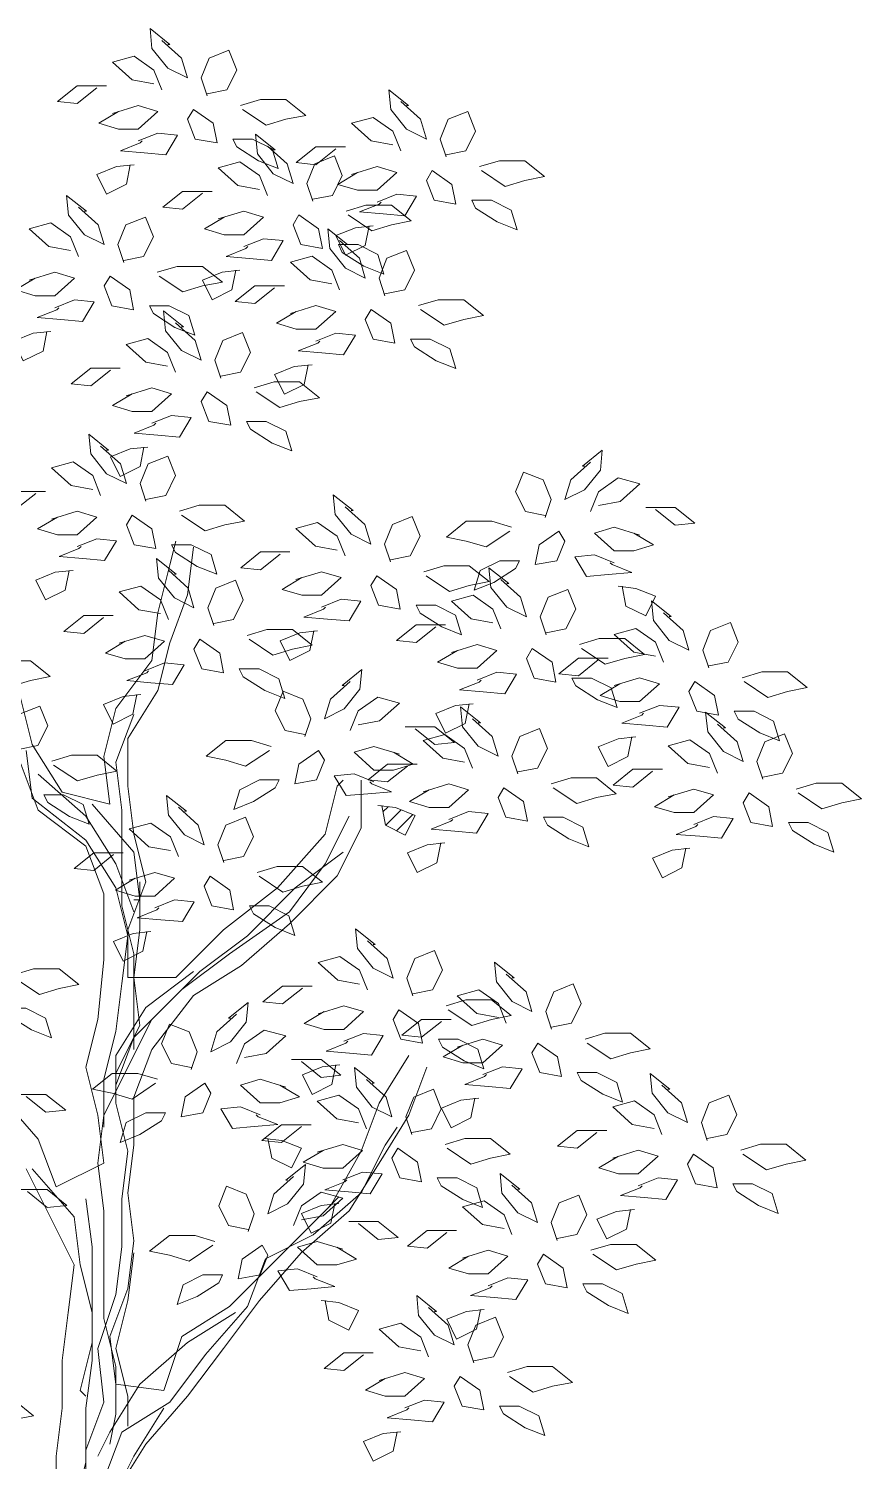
# Model space of a CAD drawing. Header units: millimetres. Extents: x 3614 to 12428, y -844 to 6844.
# Drawn here: x 5541.661 to 5544.127, y -472.462 to -468.224 of the extents above; entities that cross this region are included whole.
import ezdxf

# ---------------------------------------------------------------- set-up
doc = ezdxf.new("R2010")
doc.units = ezdxf.units.MM
doc.header["$LTSCALE"] = 40
doc.header["$MEASUREMENT"] = 0
doc.layers.get('0').update_dxf_attribs({"linetype": 'CONTINUOUS', "lineweight": 20})
doc.layers.add('landscaping', color=3, linetype='CONTINUOUS', lineweight=13)

# ---------------------------------------------------------------- blocks, each defined once
blk = doc.blocks.new('*X86')
at = {"color": 0}
for p, q in [((0.6642, -0.9091), (0.6699, -0.9034)), ((0.6673, -0.9237), (0.6842, -0.9068)), ((0.6791, -0.9296), (0.6968, -0.9118))]:
    blk.add_line(p, q, dxfattribs=at)
blk = doc.blocks.new('*X87')
at = {"color": 0}
blk.add_line((0.6567, -0.8106), (0.6779, -0.7894), dxfattribs=at)
blk = doc.blocks.new('A$C7D142646')
at = {"color": 32, "lineweight": 9}
for p, q in [((1012.5, 1693.1), (1019, 1719.1)), ((1038.5, 1712.6), (1032, 1660.5)), ((999.4, 1641), (1012.5, 1693.1)), ((1032, 1660.5), (1012.5, 1608.4)), ((992.9, 1588.9), (999.4, 1641)), ((1012.5, 1608.4), (999.4, 1556.3)), ((953.8, 1536.8), (992.9, 1588.9)), ((849.6, 1549.8), (862.6, 1497.7)), ((999.4, 1556.3), (966.9, 1504.2)), ((940.8, 1484.7), (953.8, 1536.8)), ((973.4, 1530.3), (953.8, 1478.2)), ((862.6, 1497.7), (895.2, 1445.6)), ((966.9, 1504.2), (966.9, 1452.1)), ((856.1, 1491.2), (862.6, 1439.1)), ((947.3, 1432.6), (940.8, 1484.7)), ((869.1, 1426.1), (849.6, 1478.2)), ((953.8, 1478.2), (960.3, 1426.1)), ((869.1, 1465.2), (921.2, 1419.6)), ((966.9, 1452.1), (973.4, 1400.1)), ((1181.9, 1400.1), (1194.9, 1452.1)), ((1221, 1458.7), (1221, 1406.6)), ((862.6, 1439.1), (921.2, 1393.5)), ((895.2, 1445.6), (947.3, 1432.6)), ((921.2, 1387), (869.1, 1426.1)), ((921.2, 1419.6), (953.8, 1367.5)), ((927.8, 1432.6), (973.4, 1380.5)), ((960.3, 1426.1), (960.3, 1321.9)), ((1208, 1419.6), (1181.9, 1367.5)), ((1221, 1406.6), (1194.9, 1354.5)), ((921.2, 1393.5), (953.8, 1341.4)), ((973.4, 1400.1), (986.4, 1348)), ((1129.8, 1341.4), (1181.9, 1400.1)), ((940.8, 1334.9), (921.2, 1387)), ((973.4, 1380.5), (979.9, 1328.4)), ((1201.4, 1380.5), (1149.3, 1341.4)), ((953.8, 1367.5), (973.4, 1315.4)), ((1181.9, 1367.5), (1142.8, 1315.4)), ((986.4, 1348), (966.9, 1295.9)), ((979.9, 1295.9), (979.9, 1348)), ((1194.9, 1354.5), (1142.8, 1302.4)), ((940.8, 1263.3), (940.8, 1334.9)), ((953.8, 1341.4), (966.9, 1289.4)), ((979.9, 1328.4), (973.4, 1328.4)), ((1071.1, 1295.9), (1129.8, 1341.4)), ((1149.3, 1341.4), (1097.2, 1289.4)), ((960.3, 1321.9), (973.4, 1269.8)), ((1142.8, 1315.4), (1077.6, 1269.8)), ((966.9, 1295.9), (966.9, 1243.8)), ((973.4, 1243.8), (979.9, 1295.9)), ((1019, 1243.8), (1071.1, 1295.9)), ((1142.8, 1302.4), (1090.7, 1256.8)), ((966.9, 1289.4), (960.3, 1237.3)), ((1097.2, 1289.4), (1045.1, 1250.3)), ((973.4, 1269.8), (973.4, 1165.6)), ((1077.6, 1269.8), (1025.5, 1230.7)), ((934.3, 1198.2), (940.8, 1263.3)), ((1045.1, 1250.3), (992.9, 1198.2)), ((1090.7, 1256.8), (1038.5, 1224.2)), ((960.3, 1237.3), (953.8, 1185.2)), ((966.9, 1243.8), (1019, 1243.8)), ((979.9, 1191.7), (973.4, 1243.8)), ((1025.5, 1230.7), (973.4, 1178.7)), ((1038.5, 1224.2), (992.9, 1165.6)), ((921.2, 1146.1), (934.3, 1198.2)), ((992.9, 1198.2), (940.8, 1094)), ((953.8, 1139.6), (979.9, 1191.7)), ((953.8, 1185.2), (940.8, 1133.1)), ((973.4, 1178.7), (953.8, 1126.6)), ((992.9, 1165.6), (973.4, 1113.5)), ((1240.5, 1107), (1273.1, 1159.1)), ((934.3, 1094), (921.2, 1146.1)), ((953.8, 1120), (953.8, 1139.6)), ((940.8, 1133.1), (940.8, 1081)), ((953.8, 1126.6), (953.8, 1120)), ((823.5, 1120), (869.1, 1067.9)), ((973.4, 1113.5), (973.4, 1061.4)), ((940.8, 1094), (934.3, 1041.9)), ((940.8, 1041.9), (934.3, 1094)), ((1221, 1054.9), (1240.5, 1107)), ((869.1, 1067.9), (888.7, 1015.9)), ((973.4, 1061.4), (966.9, 1009.3)), ((1188.4, 996.3), (1221, 1054.9)), ((908.2, 931.2), (856.1, 1035.4)), ((888.7, 1015.9), (940.8, 1041.9)), ((934.3, 1041.9), (940.8, 989.8)), ((921.2, 1002.8), (927.8, 950.7)), ((966.9, 1009.3), (973.4, 957.2)), ((940.8, 989.8), (940.8, 872.6)), ((1077.6, 885.6), (1188.4, 996.3)), ((973.4, 957.2), (966.9, 905.2)), ((927.8, 950.7), (927.8, 846.5)), ((973.4, 944.2), (966.9, 892.1)), ((901.7, 879.1), (908.2, 931.2)), ((966.9, 905.2), (947.3, 853.1)), ((966.9, 892.1), (953.8, 840)), ((895.2, 827), (901.7, 879.1)), ((1025.5, 853.1), (1077.6, 885.6)), ((1084.2, 879.1), (1032, 846.5)), ((940.8, 872.6), (953.8, 820.5)), ((927.8, 846.5), (914.7, 794.4)), ((947.3, 853.1), (953.8, 801)), ((1032, 846.5), (979.9, 801)), ((1006, 794.4), (1025.5, 853.1)), ((895.2, 774.9), (895.2, 827)), ((953.8, 840), (966.9, 787.9)), ((953.8, 820.5), (953.8, 768.4)), ((979.9, 801), (947.3, 748.9)), ((953.8, 801), (1006, 794.4)), ((914.7, 794.4), (921.2, 787.9)), ((966.9, 787.9), (966.9, 755.4)), ((888.7, 722.8), (895.2, 774.9)), ((953.8, 768.4), (947.3, 735.8)), ((1006, 774.9), (973.4, 722.8)), ((947.3, 748.9), (934.3, 722.8)), ((888.7, 618.6), (888.7, 722.8)), ((973.4, 722.8), (947.3, 670.7))]:
    blk.add_line(p, q, dxfattribs=at)
at = {"lineweight": 9}
blk.add_line((1194.9, 1452.1), (1201.4, 1458.7), dxfattribs=at)
for points in [[(1003.8, 2264.1), (1025.3, 2244.8), (1031.8, 2223.4), (1010.3, 2234.1), (993.1, 2255.5), (991, 2277), (1012.4, 2259.8), (1010.3, 2259.8)], [(1003.8, 2210.5), (995.2, 2231.9), (973.8, 2247), (950.2, 2240.5), (971.6, 2221.2), (995.2, 2216.9)], [(1053.2, 2206.2), (1074.7, 2210.5), (1085.4, 2231.9), (1076.9, 2253.4), (1055.4, 2244.8), (1046.8, 2223.4), (1053.2, 2204)], [(933, 2212.6), (911.5, 2195.5), (890, 2197.6), (911.5, 2214.8), (943.7, 2214.8)], [(1091.9, 2189), (1117.7, 2171.9), (1139.1, 2178.3), (1160.6, 2182.6), (1139.1, 2199.8), (1111.2, 2199.8), (1089.7, 2193.3)], [(1264.2, 2197.6), (1285.7, 2178.3), (1292.1, 2156.8), (1270.6, 2167.5), (1253.4, 2189), (1251.3, 2210.5), (1272.8, 2193.3), (1270.6, 2193.3)], [(950.2, 2184.7), (978.1, 2193.3), (999.5, 2186.9), (978.1, 2167.6), (956.6, 2167.6), (935.1, 2174), (956.6, 2186.9)], [(1313.6, 2139.6), (1335.1, 2143.9), (1345.8, 2165.4), (1337.2, 2186.8), (1315.7, 2178.3), (1307.1, 2156.8), (1313.6, 2137.5)], [(1264.2, 2143.9), (1255.6, 2165.4), (1234.1, 2180.4), (1210.5, 2174), (1232, 2154.7), (1255.6, 2150.4)], [(978.1, 2154.7), (999.5, 2163.3), (1021, 2161.1), (1008.1, 2139.7), (984.5, 2141.8), (958.7, 2144), (980.2, 2152.5), (982.4, 2154.7)], [(1118.9, 2149.2), (1140.3, 2129.9), (1146.8, 2108.4), (1125.3, 2119.1), (1108.1, 2140.6), (1106, 2162), (1127.5, 2144.9), (1125.3, 2144.9)], [(1193.3, 2146.1), (1171.8, 2128.9), (1150.4, 2131.1), (1171.8, 2148.2), (1204.1, 2148.2)], [(1168.3, 2091.2), (1189.7, 2095.5), (1200.5, 2117), (1191.9, 2138.4), (1170.4, 2129.9), (1161.8, 2108.4), (1168.3, 2089.1)], [(969.5, 2128.9), (965.2, 2107.5), (943.7, 2096.7), (933, 2118.2), (954.4, 2126.8), (973.8, 2128.9)], [(1118.9, 2095.5), (1110.3, 2117), (1088.8, 2132), (1065.2, 2125.6), (1086.7, 2106.3), (1110.3, 2102)], [(1210.5, 2118.2), (1238.4, 2126.8), (1259.9, 2120.3), (1238.4, 2101), (1216.9, 2101), (1195.5, 2107.4), (1216.9, 2120.3)], [(1352.2, 2122.5), (1378, 2105.3), (1399.5, 2111.7), (1420.9, 2116), (1399.5, 2133.2), (1371.6, 2133.2), (1350.1, 2126.8)], [(913, 2082.6), (934.5, 2063.3), (940.9, 2041.8), (919.5, 2052.6), (902.3, 2074), (900.1, 2095.5), (921.6, 2078.3), (919.5, 2078.3)], [(1048, 2097.7), (1026.5, 2080.5), (1005.1, 2082.6), (1026.5, 2099.8), (1058.7, 2099.8)], [(1238.4, 2088.1), (1259.9, 2096.7), (1281.4, 2094.6), (1268.5, 2073.1), (1244.9, 2075.3), (1219.1, 2077.4), (1240.6, 2086), (1242.7, 2088.1)], [(1065.2, 2069.8), (1093.1, 2078.4), (1114.6, 2071.9), (1093.1, 2052.6), (1071.6, 2052.6), (1050.2, 2059), (1071.6, 2071.9)], [(1206.9, 2074.1), (1232.7, 2056.9), (1254.2, 2063.3), (1275.6, 2067.6), (1254.2, 2084.8), (1226.2, 2084.8), (1204.8, 2078.4)], [(913, 2029), (904.4, 2050.4), (883, 2065.4), (859.3, 2059), (880.8, 2039.7), (904.4, 2035.4)], [(962.4, 2024.7), (983.9, 2029), (994.6, 2050.4), (986, 2071.9), (964.6, 2063.3), (956, 2041.8), (962.4, 2022.5)], [(1197.6, 2046.3), (1219.1, 2027), (1225.5, 2005.5), (1204, 2016.3), (1186.8, 2037.7), (1184.7, 2059.2), (1206.2, 2042), (1204, 2042)], [(1229.8, 2062.4), (1225.5, 2040.9), (1204.1, 2030.2), (1193.3, 2051.6), (1214.8, 2060.2), (1234.1, 2062.4)], [(1093.1, 2039.7), (1114.6, 2048.3), (1136.1, 2046.2), (1123.2, 2024.7), (1099.5, 2026.8), (1073.8, 2029), (1095.3, 2037.6), (1097.4, 2039.7)], [(1197.6, 1992.7), (1189, 2014.1), (1167.5, 2029.1), (1143.9, 2022.7), (1165.4, 2003.4), (1189, 1999.1)], [(1247, 1988.4), (1268.5, 1992.7), (1279.2, 2014.1), (1270.6, 2035.6), (1249.1, 2027), (1240.5, 2005.5), (1247, 1986.2)], [(1001.1, 2007.5), (1026.8, 1990.3), (1048.3, 1996.8), (1069.8, 2001.1), (1048.3, 2018.2), (1020.4, 2018.2), (998.9, 2011.8)], [(1084.5, 2014), (1080.2, 1992.5), (1058.7, 1981.8), (1048, 2003.2), (1069.5, 2011.8), (1088.8, 2014)], [(859.3, 2003.2), (887.3, 2011.8), (908.7, 2005.4), (887.3, 1986), (865.8, 1986), (844.3, 1992.5), (865.8, 2005.4)], [(1126.7, 1994.8), (1105.2, 1977.6), (1083.8, 1979.8), (1105.2, 1997), (1137.5, 1997)], [(887.3, 1973.2), (908.7, 1981.8), (930.2, 1979.6), (917.3, 1958.1), (893.7, 1960.3), (867.9, 1962.4), (889.4, 1971), (891.5, 1973.2)], [(1285.6, 1971.2), (1311.4, 1954), (1332.9, 1960.5), (1354.3, 1964.8), (1332.9, 1981.9), (1305, 1981.9), (1283.5, 1975.5)], [(1018.7, 1956.7), (1040.2, 1937.4), (1046.6, 1915.9), (1025.2, 1926.7), (1008, 1948.1), (1005.8, 1969.6), (1027.3, 1952.4), (1025.2, 1952.4)], [(1143.9, 1966.9), (1171.8, 1975.5), (1193.3, 1969.1), (1171.8, 1949.7), (1150.3, 1949.7), (1128.9, 1956.2), (1150.3, 1969.1)], [(878.7, 1947.4), (874.4, 1926), (852.9, 1915.2), (842.2, 1936.7), (863.6, 1945.3), (883, 1947.4)], [(1018.7, 1903.1), (1010.1, 1924.5), (988.7, 1939.5), (965, 1933.1), (986.5, 1913.8), (1010.1, 1909.5)], [(1068.1, 1898.8), (1089.6, 1903.1), (1100.3, 1924.5), (1091.7, 1946), (1070.3, 1937.4), (1061.7, 1915.9), (1068.1, 1896.6)], [(1171.8, 1936.9), (1193.3, 1945.5), (1214.8, 1943.3), (1201.9, 1921.8), (1178.3, 1924), (1152.5, 1926.1), (1174, 1934.7), (1176.1, 1936.9)], [(947.9, 1905.2), (926.4, 1888), (904.9, 1890.2), (926.4, 1907.4), (958.6, 1907.4)], [(1163.2, 1911.1), (1158.9, 1889.7), (1137.5, 1878.9), (1126.7, 1900.4), (1148.2, 1909), (1167.5, 1911.1)], [(1106.8, 1881.6), (1132.5, 1864.4), (1154, 1870.9), (1175.5, 1875.2), (1154, 1892.3), (1126.1, 1892.3), (1104.6, 1885.9)], [(965, 1877.3), (993, 1885.9), (1014.4, 1879.5), (993, 1860.1), (971.5, 1860.1), (950, 1866.6), (971.5, 1879.5)], [(993, 1847.3), (1014.4, 1855.8), (1035.9, 1853.7), (1023, 1832.2), (999.4, 1834.4), (973.6, 1836.5), (995.1, 1845.1), (997.3, 1847.3)], [(937.2, 1822.4), (958.7, 1803.1), (965.2, 1781.7), (943.7, 1792.4), (926.5, 1813.9), (924.4, 1835.3), (945.8, 1818.2), (943.7, 1818.2)], [(984.4, 1821.5), (980.1, 1800.1), (958.6, 1789.3), (947.9, 1810.8), (969.3, 1819.4), (988.7, 1821.5)], [(986.6, 1764.5), (1008.1, 1768.8), (1018.8, 1790.3), (1010.3, 1811.7), (988.8, 1803.1), (980.2, 1781.7), (986.6, 1762.4)], [(1470.9, 1805), (1449.5, 1785.7), (1443, 1764.2), (1464.5, 1774.9), (1481.7, 1796.4), (1483.8, 1817.9), (1462.3, 1800.7), (1464.5, 1800.7)], [(937.2, 1768.8), (928.6, 1790.3), (907.2, 1805.3), (883.6, 1798.8), (905, 1779.5), (928.6, 1775.2)], [(1421.5, 1747), (1400.1, 1751.3), (1389.3, 1772.8), (1397.9, 1794.2), (1419.4, 1785.7), (1428, 1764.2), (1421.5, 1744.9)], [(1470.9, 1751.3), (1479.5, 1772.8), (1501, 1787.8), (1524.6, 1781.4), (1503.1, 1762.1), (1479.5, 1757.8)], [(866.4, 1770.9), (844.9, 1753.8), (823.4, 1755.9), (844.9, 1773.1), (877.1, 1773.1)], [(1203.6, 1756.5), (1225.1, 1737.2), (1231.5, 1715.8), (1210.1, 1726.5), (1192.9, 1748), (1190.7, 1769.4), (1212.2, 1752.3), (1210.1, 1752.3)], [(883.6, 1743), (911.5, 1751.6), (932.9, 1745.2), (911.5, 1725.9), (890, 1725.9), (868.5, 1732.3), (890, 1745.2)], [(1025.3, 1747.3), (1051.1, 1730.2), (1072.5, 1736.6), (1094, 1740.9), (1072.5, 1758.1), (1044.6, 1758.1), (1023.1, 1751.6)], [(1541.8, 1753.5), (1563.3, 1736.3), (1584.7, 1738.5), (1563.3, 1755.6), (1531.1, 1755.6)], [(1203.6, 1702.9), (1195, 1724.4), (1173.6, 1739.4), (1149.9, 1732.9), (1171.4, 1713.6), (1195, 1709.3)], [(1253, 1698.6), (1274.5, 1702.9), (1285.2, 1724.4), (1276.6, 1745.8), (1255.2, 1737.2), (1246.6, 1715.8), (1253, 1696.5)], [(1382.9, 1729.9), (1357.1, 1712.7), (1335.6, 1719.1), (1314.2, 1723.4), (1335.6, 1740.6), (1363.6, 1740.6), (1385, 1734.2)], [(1524.6, 1725.6), (1496.7, 1734.2), (1475.2, 1727.7), (1496.7, 1708.4), (1518.2, 1708.4), (1539.6, 1714.8), (1518.2, 1727.7)], [(911.5, 1713), (932.9, 1721.6), (954.4, 1719.4), (941.5, 1698), (917.9, 1700.1), (892.1, 1702.3), (913.6, 1710.9), (915.8, 1713)], [(1132.7, 1705), (1111.3, 1687.9), (1089.8, 1690), (1111.3, 1707.2), (1143.5, 1707.2)], [(1496.7, 1695.5), (1475.2, 1704.1), (1453.8, 1702), (1466.6, 1680.5), (1490.3, 1682.7), (1516, 1684.8), (1494.6, 1693.4), (1492.4, 1695.5)], [(902.9, 1687.2), (898.6, 1665.8), (877.1, 1655.1), (866.4, 1676.5), (887.8, 1685.1), (907.2, 1687.2)], [(1011, 1687.3), (1032.5, 1667.9), (1038.9, 1646.5), (1017.5, 1657.2), (1000.3, 1678.7), (998.1, 1700.1), (1019.6, 1683), (1017.5, 1683)], [(1149.9, 1677.1), (1177.8, 1685.7), (1199.3, 1679.3), (1177.8, 1660), (1156.4, 1660), (1134.9, 1666.4), (1156.4, 1679.3)], [(1291.7, 1681.4), (1317.4, 1664.3), (1338.9, 1670.7), (1360.4, 1675), (1338.9, 1692.2), (1311, 1692.2), (1289.5, 1685.7)], [(1373.2, 1677.2), (1394.6, 1657.9), (1401.1, 1636.5), (1379.6, 1647.2), (1362.4, 1668.6), (1360.3, 1690.1), (1381.8, 1672.9), (1379.6, 1672.9)], [(1011, 1633.6), (1002.4, 1655.1), (981, 1670.1), (957.3, 1663.7), (978.8, 1644.3), (1002.4, 1640.1)], [(1060.4, 1629.3), (1081.9, 1633.6), (1092.6, 1655.1), (1084, 1676.5), (1062.6, 1667.9), (1054, 1646.5), (1060.4, 1627.2)], [(1505.3, 1669.8), (1509.6, 1648.3), (1531.1, 1637.6), (1541.8, 1659.1), (1520.3, 1667.6), (1501, 1669.8)], [(1177.8, 1647.1), (1199.3, 1655.7), (1220.8, 1653.5), (1207.9, 1632.1), (1184.3, 1634.2), (1158.5, 1636.4), (1180, 1645), (1182.1, 1647.1)], [(1373.2, 1623.6), (1364.6, 1645), (1343.1, 1660.1), (1319.5, 1653.6), (1341, 1634.3), (1364.6, 1630)], [(1422.6, 1619.3), (1444, 1623.6), (1454.8, 1645), (1446.2, 1666.5), (1424.7, 1657.9), (1416.1, 1636.5), (1422.6, 1617.1)], [(1550.3, 1641.1), (1571.8, 1621.8), (1578.2, 1600.3), (1556.7, 1611), (1539.5, 1632.5), (1537.4, 1653.9), (1558.9, 1636.8), (1556.7, 1636.8)], [(940.2, 1635.8), (918.7, 1618.6), (897.2, 1620.7), (918.7, 1637.9), (950.9, 1637.9)], [(1099.1, 1612.2), (1124.8, 1595), (1146.3, 1601.4), (1167.8, 1605.7), (1146.3, 1622.9), (1118.4, 1622.9), (1096.9, 1616.4)], [(1302.3, 1625.7), (1280.8, 1608.6), (1259.4, 1610.7), (1280.8, 1627.9), (1313, 1627.9)], [(1550.3, 1587.4), (1541.7, 1608.9), (1520.2, 1623.9), (1496.6, 1617.5), (1518.1, 1598.2), (1541.7, 1593.9)], [(1599.7, 1583.1), (1621.1, 1587.4), (1631.9, 1608.9), (1623.3, 1630.3), (1601.8, 1621.8), (1593.2, 1600.3), (1599.7, 1581)], [(957.3, 1607.9), (985.3, 1616.4), (1006.7, 1610), (985.3, 1590.7), (963.8, 1590.7), (942.3, 1597.1), (963.8, 1610)], [(1169.3, 1621.4), (1165, 1599.9), (1143.5, 1589.2), (1132.7, 1610.6), (1154.2, 1619.2), (1173.6, 1621.4)], [(1461.2, 1602.1), (1487, 1585), (1508.5, 1591.4), (1529.9, 1595.7), (1508.5, 1612.9), (1480.5, 1612.9), (1459.1, 1606.4)], [(1319.5, 1597.8), (1347.4, 1606.4), (1368.9, 1600), (1347.4, 1580.7), (1325.9, 1580.7), (1304.4, 1587.1), (1325.9, 1600)], [(1479.4, 1589.6), (1457.9, 1572.4), (1436.5, 1574.5), (1457.9, 1591.7), (1490.2, 1591.7)], [(813.4, 1577.9), (839.1, 1560.8), (860.6, 1567.2), (882.1, 1571.5), (860.6, 1588.7), (832.7, 1588.7), (811.2, 1582.2)], [(985.3, 1577.8), (1006.7, 1586.4), (1028.2, 1584.3), (1015.3, 1562.8), (991.7, 1564.9), (965.9, 1567.1), (987.4, 1575.7), (989.5, 1577.8)], [(1209, 1566.3), (1187.5, 1547), (1181.1, 1525.6), (1202.6, 1536.3), (1219.7, 1557.7), (1221.9, 1579.2), (1200.4, 1562), (1202.6, 1562)], [(1347.4, 1567.8), (1368.9, 1576.4), (1390.3, 1574.2), (1377.5, 1552.8), (1353.8, 1554.9), (1328.1, 1557.1), (1349.5, 1565.6), (1351.7, 1567.8)], [(1638.3, 1566), (1664.1, 1548.8), (1685.6, 1555.2), (1707, 1559.5), (1685.6, 1576.7), (1657.7, 1576.7), (1636.2, 1570.3)], [(1496.6, 1561.7), (1524.5, 1570.3), (1546, 1563.8), (1524.5, 1544.5), (1503, 1544.5), (1481.6, 1550.9), (1503, 1563.8)], [(976.7, 1552.1), (972.4, 1530.6), (950.9, 1519.9), (940.2, 1541.3), (961.6, 1549.9), (981, 1552.1)], [(1159.6, 1508.4), (1138.1, 1512.7), (1127.4, 1534.1), (1136, 1555.6), (1157.5, 1547), (1166.1, 1525.6), (1159.6, 1506.2)], [(1209, 1512.7), (1217.6, 1534.1), (1239.1, 1549.2), (1262.7, 1542.7), (1241.2, 1523.4), (1217.6, 1519.1)], [(847.4, 1492.2), (868.8, 1496.5), (879.6, 1518), (871, 1539.4), (849.5, 1530.9), (840.9, 1509.4), (847.4, 1490.1)], [(1338.8, 1542), (1334.5, 1520.6), (1313, 1509.8), (1302.3, 1531.3), (1323.8, 1539.9), (1343.1, 1542)], [(1342.3, 1525.6), (1363.8, 1506.3), (1370.2, 1484.8), (1348.7, 1495.6), (1331.5, 1517), (1329.4, 1538.5), (1350.9, 1521.3), (1348.7, 1521.3)], [(1524.5, 1531.6), (1546, 1540.2), (1567.5, 1538.1), (1554.6, 1516.6), (1531, 1518.7), (1505.2, 1520.9), (1526.7, 1529.5), (1528.8, 1531.6)], [(1609.3, 1519.9), (1630.8, 1500.6), (1637.2, 1479.1), (1615.7, 1489.9), (1598.6, 1511.3), (1596.4, 1532.8), (1617.9, 1515.6), (1615.7, 1515.6)], [(1279.9, 1514.8), (1301.3, 1497.7), (1322.8, 1499.8), (1301.3, 1517), (1269.1, 1517)], [(1391.7, 1467.7), (1413.1, 1471.9), (1423.9, 1493.4), (1415.3, 1514.9), (1393.8, 1506.3), (1385.2, 1484.8), (1391.7, 1465.5)], [(1121, 1491.2), (1095.2, 1474), (1073.7, 1480.5), (1052.2, 1484.8), (1073.7, 1501.9), (1101.6, 1501.9), (1123.1, 1495.5)], [(1342.3, 1471.9), (1333.7, 1493.4), (1312.2, 1508.4), (1288.6, 1502), (1310.1, 1482.7), (1333.7, 1478.4)], [(1515.9, 1505.9), (1511.6, 1484.4), (1490.2, 1473.7), (1479.4, 1495.1), (1500.9, 1503.7), (1520.2, 1505.9)], [(1609.3, 1466.3), (1600.7, 1487.7), (1579.2, 1502.8), (1555.6, 1496.3), (1577.1, 1477), (1600.7, 1472.7)], [(1658.7, 1462), (1680.2, 1466.3), (1690.9, 1487.7), (1682.3, 1509.2), (1660.8, 1500.6), (1652.2, 1479.1), (1658.7, 1459.8)], [(886, 1475.1), (911.8, 1457.9), (933.3, 1464.3), (954.7, 1468.6), (933.3, 1485.8), (905.4, 1485.8), (883.9, 1479.4)], [(1262.7, 1486.9), (1234.8, 1495.5), (1213.3, 1489.1), (1234.8, 1469.8), (1256.3, 1469.8), (1277.7, 1476.2), (1256.3, 1489.1)], [(1271.4, 1474.1), (1249.9, 1456.9), (1228.5, 1459.1), (1249.9, 1476.2), (1282.2, 1476.2)], [(1538.4, 1468.4), (1517, 1451.2), (1495.5, 1453.4), (1517, 1470.6), (1549.2, 1470.6)], [(1234.8, 1456.9), (1213.3, 1465.5), (1191.8, 1463.3), (1204.7, 1441.9), (1228.3, 1444), (1254.1, 1446.1), (1232.6, 1454.7), (1230.5, 1456.9)], [(1288.6, 1446.2), (1316.5, 1454.8), (1338, 1448.3), (1316.5, 1429), (1295, 1429), (1273.6, 1435.5), (1295, 1448.3)], [(1430.3, 1450.5), (1456.1, 1433.3), (1477.6, 1439.8), (1499, 1444), (1477.6, 1461.2), (1449.7, 1461.2), (1428.2, 1454.8)], [(1697.3, 1444.8), (1723.1, 1427.6), (1744.6, 1434.1), (1766.1, 1438.4), (1744.6, 1455.5), (1716.7, 1455.5), (1695.2, 1449.1)], [(1022, 1429.2), (1043.5, 1409.8), (1049.9, 1388.4), (1028.4, 1399.1), (1011.3, 1420.6), (1009.1, 1442), (1030.6, 1424.9), (1028.4, 1424.9)], [(1555.6, 1440.5), (1583.5, 1449.1), (1605, 1442.7), (1583.5, 1423.4), (1562.1, 1423.4), (1540.6, 1429.8), (1562.1, 1442.7)], [(1243.4, 1431.1), (1247.7, 1409.7), (1269.1, 1398.9), (1279.9, 1420.4), (1258.4, 1429), (1239.1, 1431.1)], [(1316.5, 1416.1), (1338, 1424.7), (1359.5, 1422.6), (1346.6, 1401.1), (1323, 1403.3), (1297.2, 1405.4), (1318.7, 1414), (1320.8, 1416.1)], [(1022, 1375.5), (1013.4, 1397), (991.9, 1412), (968.3, 1405.6), (989.8, 1386.2), (1013.4, 1382)], [(1071.4, 1371.2), (1092.9, 1375.5), (1103.6, 1397), (1095, 1418.4), (1073.5, 1409.8), (1065, 1388.4), (1071.4, 1369.1)], [(1583.5, 1410.5), (1605, 1419.1), (1626.5, 1416.9), (1613.6, 1395.5), (1590, 1397.6), (1564.2, 1399.7), (1585.7, 1408.3), (1587.8, 1410.5)], [(1307.9, 1390.4), (1303.6, 1368.9), (1282.2, 1358.2), (1271.4, 1379.7), (1292.9, 1388.3), (1312.2, 1390.4)], [(951.1, 1377.7), (929.7, 1360.5), (908.2, 1362.6), (929.7, 1379.8), (961.9, 1379.8)], [(1574.9, 1384.7), (1570.6, 1363.3), (1549.2, 1352.5), (1538.4, 1374), (1559.9, 1382.6), (1579.2, 1384.7)], [(968.3, 1349.8), (996.2, 1358.3), (1017.7, 1351.9), (996.2, 1332.6), (974.8, 1332.6), (953.3, 1339), (974.8, 1351.9)], [(1110, 1354.1), (1135.8, 1336.9), (1157.3, 1343.3), (1178.8, 1347.6), (1157.3, 1364.8), (1129.4, 1364.8), (1107.9, 1358.3)], [(996.2, 1319.7), (1017.7, 1328.3), (1039.2, 1326.2), (1026.3, 1304.7), (1002.7, 1306.8), (976.9, 1309), (998.4, 1317.6), (1000.5, 1319.7)], [(1227.9, 1284), (1249.3, 1264.6), (1255.8, 1243.2), (1234.3, 1253.9), (1217.1, 1275.4), (1215, 1296.8), (1236.4, 1279.7), (1234.3, 1279.7)], [(987.6, 1294), (983.3, 1272.5), (961.9, 1261.8), (951.1, 1283.2), (972.6, 1291.8), (991.9, 1294)], [(1227.9, 1230.3), (1219.3, 1251.8), (1197.8, 1266.8), (1174.2, 1260.3), (1195.6, 1241), (1219.3, 1236.7)], [(1277.2, 1226), (1298.7, 1230.3), (1309.5, 1251.8), (1300.9, 1273.2), (1279.4, 1264.6), (1270.8, 1243.2), (1277.2, 1223.9)], [(844.8, 1242.6), (870.6, 1225.5), (892.1, 1231.9), (913.6, 1236.2), (892.1, 1253.4), (864.2, 1253.4), (842.7, 1246.9)], [(1379.2, 1247.6), (1400.7, 1228.3), (1407.1, 1206.9), (1385.7, 1217.6), (1368.5, 1239.1), (1366.3, 1260.5), (1387.8, 1243.4), (1385.7, 1243.4)], [(1157, 1232.4), (1135.5, 1215.3), (1114, 1217.4), (1135.5, 1234.6), (1167.7, 1234.6)], [(1428.6, 1189.7), (1450.1, 1194), (1460.8, 1215.5), (1452.2, 1236.9), (1430.8, 1228.3), (1422.2, 1206.9), (1428.6, 1187.6)], [(1085.2, 1203.9), (1063.7, 1184.6), (1057.3, 1163.1), (1078.7, 1173.9), (1095.9, 1195.3), (1098.1, 1216.8), (1076.6, 1199.6), (1078.7, 1199.6)], [(1315.9, 1208.8), (1341.7, 1191.7), (1363.1, 1198.1), (1384.6, 1202.4), (1363.1, 1219.6), (1335.2, 1219.6), (1313.8, 1213.1)], [(1379.2, 1194), (1370.6, 1215.5), (1349.2, 1230.5), (1325.5, 1224), (1347, 1204.7), (1370.6, 1200.4)], [(1174.2, 1204.5), (1202.1, 1213.1), (1223.6, 1206.7), (1202.1, 1187.4), (1180.6, 1187.4), (1159.1, 1193.8), (1180.6, 1206.7)], [(1035.8, 1146), (1014.3, 1150.3), (1003.6, 1171.7), (1012.2, 1193.2), (1033.6, 1184.6), (1042.2, 1163.1), (1035.8, 1143.8)], [(1085.2, 1150.3), (1093.8, 1171.7), (1115.3, 1186.7), (1138.9, 1180.3), (1117.4, 1161), (1093.8, 1156.7)], [(1308.4, 1196.1), (1286.9, 1179), (1265.4, 1181.1), (1286.9, 1198.3), (1319.1, 1198.3)], [(1202.1, 1174.5), (1223.6, 1183.1), (1245, 1180.9), (1232.2, 1159.5), (1208.5, 1161.6), (1182.8, 1163.8), (1204.2, 1172.4), (1206.4, 1174.5)], [(1325.5, 1168.2), (1353.5, 1176.8), (1374.9, 1170.4), (1353.5, 1151.1), (1332, 1151.1), (1310.5, 1157.5), (1332, 1170.4)], [(1467.3, 1172.5), (1493, 1155.4), (1514.5, 1161.8), (1536, 1166.1), (1514.5, 1183.3), (1486.6, 1183.3), (1465.1, 1176.8)], [(1156.1, 1152.4), (1177.5, 1135.2), (1199, 1137.4), (1177.5, 1154.5), (1145.3, 1154.5)], [(997.1, 1128.8), (971.4, 1111.6), (949.9, 1118.1), (928.4, 1122.4), (949.9, 1139.5), (977.8, 1139.5), (999.3, 1133.1)], [(1193.5, 1148.8), (1189.2, 1127.3), (1167.7, 1116.6), (1157, 1138), (1178.5, 1146.6), (1197.8, 1148.8)], [(1226.7, 1133), (1248.2, 1113.7), (1254.6, 1092.2), (1233.2, 1102.9), (1216, 1124.4), (1213.8, 1145.8), (1235.3, 1128.7), (1233.2, 1128.7)], [(1353.5, 1138.2), (1374.9, 1146.8), (1396.4, 1144.6), (1383.5, 1123.2), (1359.9, 1125.3), (1334.1, 1127.5), (1355.6, 1136.1), (1357.7, 1138.2)], [(1548.8, 1126.6), (1570.2, 1107.3), (1576.7, 1085.9), (1555.2, 1096.6), (1538, 1118.1), (1535.9, 1139.5), (1557.3, 1122.3), (1555.2, 1122.3)], [(1138.9, 1124.5), (1111, 1133.1), (1089.5, 1126.6), (1111, 1107.3), (1132.4, 1107.3), (1153.9, 1113.8), (1132.4, 1126.6)], [(856.2, 1114.5), (877.6, 1097.3), (899.1, 1099.5), (877.6, 1116.6), (845.4, 1116.6)], [(1226.7, 1079.3), (1218.1, 1100.8), (1196.7, 1115.8), (1173, 1109.4), (1194.5, 1090.1), (1218.1, 1085.8)], [(1276.1, 1075), (1297.6, 1079.3), (1308.3, 1100.8), (1299.7, 1122.2), (1278.3, 1113.7), (1269.7, 1092.2), (1276.1, 1072.9)], [(1344.9, 1112.4), (1340.6, 1091), (1319.1, 1080.3), (1308.4, 1101.7), (1329.8, 1110.3), (1349.2, 1112.4)], [(1548.8, 1073), (1540.2, 1094.4), (1518.7, 1109.5), (1495.1, 1103), (1516.5, 1083.7), (1540.2, 1079.4)], [(1598.1, 1068.7), (1619.6, 1073), (1630.4, 1094.4), (1621.8, 1115.9), (1600.3, 1107.3), (1591.7, 1085.9), (1598.1, 1066.5)], [(1111, 1094.5), (1089.5, 1103), (1068, 1100.9), (1080.9, 1079.4), (1104.5, 1081.6), (1130.3, 1083.7), (1108.8, 1092.3), (1106.7, 1094.5)], [(1155.9, 1081.5), (1134.4, 1064.3), (1112.9, 1066.4), (1134.4, 1083.6), (1166.6, 1083.6)], [(1477.9, 1075.1), (1456.4, 1058), (1434.9, 1060.1), (1456.4, 1077.3), (1488.6, 1077.3)], [(1119.5, 1068.7), (1123.8, 1047.2), (1145.3, 1036.5), (1156.1, 1058), (1134.6, 1066.6), (1115.3, 1068.7)], [(1173, 1053.6), (1201, 1062.2), (1222.4, 1055.7), (1201, 1036.4), (1179.5, 1036.4), (1158, 1042.8), (1179.5, 1055.7)], [(1314.8, 1057.9), (1340.5, 1040.7), (1362, 1047.1), (1383.5, 1051.4), (1362, 1068.6), (1334.1, 1068.6), (1312.6, 1062.2)], [(1636.8, 1051.5), (1662.6, 1034.4), (1684, 1040.8), (1705.5, 1045.1), (1684, 1062.3), (1656.1, 1062.3), (1634.6, 1055.8)], [(1495.1, 1047.2), (1523, 1055.8), (1544.5, 1049.4), (1523, 1030.1), (1501.5, 1030.1), (1480, 1036.5), (1501.5, 1049.4)], [(1147.4, 1027.4), (1125.9, 1008.1), (1119.5, 986.7), (1140.9, 997.4), (1158.1, 1018.8), (1160.3, 1040.3), (1138.8, 1023.1), (1140.9, 1023.1)], [(1201, 1023.5), (1222.4, 1032.1), (1243.9, 1030), (1231, 1008.5), (1207.4, 1010.6), (1181.6, 1012.8), (1203.1, 1021.4), (1205.3, 1023.5)], [(1385.3, 1017.7), (1406.8, 998.4), (1413.2, 977), (1391.7, 987.7), (1374.5, 1009.1), (1372.4, 1030.6), (1393.9, 1013.4), (1391.7, 1013.4)], [(1098, 969.5), (1076.5, 973.8), (1065.8, 995.2), (1074.4, 1016.7), (1095.8, 1008.1), (1104.4, 986.7), (1098, 967.3)], [(1523, 1017.2), (1544.5, 1025.8), (1565.9, 1023.6), (1553, 1002.2), (1529.4, 1004.3), (1503.7, 1006.5), (1525.1, 1015), (1527.3, 1017.2)], [(857.5, 1010.8), (879, 993.6), (900.5, 995.8), (879, 1012.9), (846.8, 1012.9)], [(1147.4, 973.8), (1156, 995.2), (1177.4, 1010.3), (1201.1, 1003.8), (1179.6, 984.5), (1156, 980.2)], [(1385.3, 964.1), (1376.7, 985.5), (1355.2, 1000.6), (1331.6, 994.1), (1353.1, 974.8), (1376.7, 970.5)], [(1434.7, 959.8), (1456.1, 964.1), (1466.9, 985.5), (1458.3, 1007), (1436.8, 998.4), (1428.2, 977), (1434.7, 957.6)], [(1192.4, 997.8), (1188.1, 976.3), (1166.6, 965.6), (1155.9, 987), (1177.3, 995.6), (1196.7, 997.8)], [(1514.4, 991.4), (1510.1, 970), (1488.6, 959.2), (1477.9, 980.7), (1499.4, 989.3), (1518.7, 991.4)], [(1218.2, 975.9), (1239.7, 958.8), (1261.2, 960.9), (1239.7, 978.1), (1207.5, 978.1)], [(1314.4, 966.2), (1292.9, 949.1), (1271.5, 951.2), (1292.9, 968.4), (1325.1, 968.4)], [(1059.3, 952.3), (1033.6, 935.2), (1012.1, 941.6), (990.6, 945.9), (1012.1, 963.1), (1040, 963.1), (1061.5, 956.6)], [(1201.1, 948), (1173.1, 956.6), (1151.7, 950.2), (1173.1, 930.9), (1194.6, 930.9), (1216.1, 937.3), (1194.6, 950.2)], [(1473.3, 942.6), (1499.1, 925.5), (1520.6, 931.9), (1542, 936.2), (1520.6, 953.3), (1492.6, 953.3), (1471.2, 946.9)], [(1331.6, 938.3), (1359.5, 946.9), (1381, 940.5), (1359.5, 921.2), (1338, 921.2), (1316.6, 927.6), (1338, 940.5)], [(1173.1, 918), (1151.7, 926.6), (1130.2, 924.4), (1143.1, 903), (1166.7, 905.1), (1192.5, 907.3), (1171, 915.8), (1168.9, 918)], [(1359.5, 908.3), (1381, 916.9), (1402.5, 914.7), (1389.6, 893.3), (1365.9, 895.4), (1340.2, 897.6), (1361.7, 906.1), (1363.8, 908.3)], [(1181.7, 892.2), (1186, 870.8), (1207.5, 860), (1218.2, 881.5), (1196.8, 890.1), (1177.4, 892.2)], [(1294.5, 884.6), (1315.9, 865.3), (1322.4, 843.8), (1300.9, 854.6), (1283.7, 876), (1281.6, 897.5), (1303, 880.3), (1300.9, 880.3)], [(1350.9, 882.5), (1346.6, 861.1), (1325.1, 850.3), (1314.4, 871.8), (1335.9, 880.4), (1355.2, 882.5)], [(1343.8, 826.7), (1365.3, 831), (1376.1, 852.4), (1367.5, 873.9), (1346, 865.3), (1337.4, 843.8), (1343.8, 824.5)], [(1294.5, 831), (1285.9, 852.4), (1264.4, 867.5), (1240.8, 861), (1262.2, 841.7), (1285.9, 837.4)], [(1223.6, 833.1), (1202.1, 815.9), (1180.6, 818.1), (1202.1, 835.3), (1234.3, 835.3)], [(1240.8, 805.2), (1268.7, 813.8), (1290.2, 807.4), (1268.7, 788), (1247.2, 788), (1225.7, 794.5), (1247.2, 807.4)], [(1382.5, 809.5), (1408.3, 792.3), (1429.7, 798.8), (1451.2, 803.1), (1429.7, 820.2), (1401.8, 820.2), (1380.4, 813.8)], [(795.2, 773.2), (821, 756), (842.5, 762.5), (863.9, 766.8), (842.5, 783.9), (814.5, 783.9), (793.1, 777.5)], [(1268.7, 775.2), (1290.2, 783.8), (1311.6, 781.6), (1298.8, 760.1), (1275.1, 762.3), (1249.4, 764.4), (1270.8, 773), (1273, 775.2)], [(1260.1, 749.4), (1255.8, 728), (1234.3, 717.2), (1223.6, 738.7), (1245.1, 747.3), (1264.4, 749.4)]]:
    blk.add_lwpolyline(points, dxfattribs=at)
for points in [[(1059.7, 2174), (1064, 2152.5), (1040.3, 2156.8), (1031.8, 2178.3), (1038.2, 2189)], [(1102.6, 2156.8), (1124.1, 2146.1), (1130.5, 2124.6), (1109.1, 2133.2), (1085.4, 2148.2), (1081.1, 2156.8)], [(1320, 2107.4), (1324.3, 2086), (1300.7, 2090.3), (1292.1, 2111.7), (1298.5, 2122.5)], [(1363, 2090.3), (1384.4, 2079.5), (1390.9, 2058.1), (1369.4, 2066.7), (1345.8, 2081.7), (1341.5, 2090.3)], [(1174.7, 2059), (1179, 2037.6), (1155.4, 2041.9), (1146.8, 2063.3), (1153.2, 2074.1)], [(1217.7, 2041.9), (1239.1, 2031.1), (1245.6, 2009.7), (1224.1, 2018.3), (1200.5, 2033.3), (1196.2, 2041.9)], [(968.9, 1992.5), (973.1, 1971), (949.5, 1975.3), (940.9, 1996.8), (947.4, 2007.5)], [(1011.8, 1975.3), (1033.3, 1964.6), (1039.7, 1943.1), (1018.2, 1951.7), (994.6, 1966.7), (990.3, 1975.3)], [(1253.4, 1956.2), (1257.7, 1934.7), (1234.1, 1939), (1225.5, 1960.5), (1231.9, 1971.2)], [(1296.4, 1939), (1317.8, 1928.3), (1324.3, 1906.8), (1302.8, 1915.4), (1279.2, 1930.4), (1274.9, 1939)], [(1074.6, 1866.6), (1078.9, 1845.1), (1055.2, 1849.4), (1046.6, 1870.9), (1053.1, 1881.6)], [(1117.5, 1849.4), (1139, 1838.7), (1145.4, 1817.2), (1124, 1825.8), (1100.3, 1840.8), (1096, 1849.4)], [(993.1, 1732.3), (997.4, 1710.9), (973.7, 1715.1), (965.2, 1736.6), (971.6, 1747.3)], [(1415.1, 1714.8), (1410.8, 1693.4), (1434.4, 1697.7), (1443, 1719.1), (1436.6, 1729.9)], [(1036, 1715.1), (1057.5, 1704.4), (1063.9, 1683), (1042.5, 1691.5), (1018.8, 1706.6), (1014.5, 1715.1)], [(1372.1, 1697.7), (1350.7, 1686.9), (1344.2, 1665.5), (1365.7, 1674.1), (1389.3, 1689.1), (1393.6, 1697.7)], [(1259.4, 1666.4), (1263.7, 1645), (1240.1, 1649.2), (1231.5, 1670.7), (1238, 1681.4)], [(1302.4, 1649.2), (1323.9, 1638.5), (1330.3, 1617.1), (1308.8, 1625.6), (1285.2, 1640.7), (1280.9, 1649.2)], [(1066.9, 1597.1), (1071.2, 1575.7), (1047.5, 1580), (1038.9, 1601.4), (1045.4, 1612.2)], [(1429, 1587.1), (1433.3, 1565.6), (1409.7, 1569.9), (1401.1, 1591.4), (1407.5, 1602.1)], [(1109.8, 1580), (1131.3, 1569.2), (1137.7, 1547.8), (1116.2, 1556.4), (1092.6, 1571.4), (1088.3, 1580)], [(1472, 1569.9), (1493.4, 1559.2), (1499.9, 1537.7), (1478.4, 1546.3), (1454.8, 1561.3), (1450.5, 1569.9)], [(1606.1, 1550.9), (1610.4, 1529.5), (1586.8, 1533.8), (1578.2, 1555.2), (1584.6, 1566)], [(1649.1, 1533.8), (1670.5, 1523), (1677, 1501.6), (1655.5, 1510.2), (1631.9, 1525.2), (1627.6, 1533.8)], [(1153.2, 1476.2), (1148.9, 1454.7), (1172.5, 1459), (1181.1, 1480.5), (1174.6, 1491.2)], [(1110.2, 1459), (1088.7, 1448.3), (1082.3, 1426.8), (1103.8, 1435.4), (1127.4, 1450.4), (1131.7, 1459)], [(896.8, 1442.9), (918.2, 1432.1), (924.7, 1410.7), (903.2, 1419.3), (879.6, 1434.3), (875.3, 1442.9)], [(1398.1, 1435.5), (1402.4, 1414), (1378.8, 1418.3), (1370.2, 1439.8), (1376.6, 1450.5)], [(1665.1, 1429.8), (1669.4, 1408.3), (1645.8, 1412.6), (1637.2, 1434.1), (1643.7, 1444.8)], [(1441.1, 1418.3), (1462.5, 1407.6), (1469, 1386.1), (1447.5, 1394.7), (1423.9, 1409.7), (1419.6, 1418.3)], [(1708.1, 1412.6), (1729.6, 1401.9), (1736, 1380.4), (1714.5, 1389), (1690.9, 1404), (1686.6, 1412.6)], [(1077.8, 1339), (1082.1, 1317.6), (1058.5, 1321.9), (1049.9, 1343.3), (1056.4, 1354.1)], [(1120.8, 1321.9), (1142.3, 1311.1), (1148.7, 1289.7), (1127.2, 1298.3), (1103.6, 1313.3), (1099.3, 1321.9)], [(855.6, 1210.4), (877.1, 1199.7), (883.5, 1178.2), (862, 1186.8), (838.4, 1201.9), (834.1, 1210.4)], [(1283.7, 1193.8), (1288, 1172.4), (1264.4, 1176.7), (1255.8, 1198.1), (1262.2, 1208.8)], [(1326.6, 1176.7), (1348.1, 1165.9), (1354.6, 1144.5), (1333.1, 1153), (1309.5, 1168.1), (1305.2, 1176.7)], [(1435.1, 1157.5), (1439.4, 1136.1), (1415.7, 1140.3), (1407.1, 1161.8), (1413.6, 1172.5)], [(1478, 1140.3), (1499.5, 1129.6), (1505.9, 1108.2), (1484.4, 1116.7), (1460.8, 1131.8), (1456.5, 1140.3)], [(1029.4, 1113.8), (1025.1, 1092.3), (1048.7, 1096.6), (1057.3, 1118.1), (1050.8, 1128.8)], [(986.4, 1096.6), (964.9, 1085.9), (958.5, 1064.4), (980, 1073), (1003.6, 1088), (1007.9, 1096.6)], [(1282.6, 1042.8), (1286.9, 1021.4), (1263.2, 1025.7), (1254.6, 1047.1), (1261.1, 1057.9)], [(1604.6, 1036.5), (1608.9, 1015), (1585.3, 1019.3), (1576.7, 1040.8), (1583.1, 1051.5)], [(1325.5, 1025.7), (1347, 1014.9), (1353.4, 993.5), (1332, 1002.1), (1308.3, 1017.1), (1304, 1025.7)], [(1647.5, 1019.3), (1669, 1008.6), (1675.4, 987.1), (1654, 995.7), (1630.4, 1010.8), (1626.1, 1019.3)], [(1091.5, 937.3), (1087.2, 915.8), (1110.9, 920.1), (1119.5, 941.6), (1113, 952.3)], [(1441.1, 927.6), (1445.4, 906.1), (1421.8, 910.4), (1413.2, 931.9), (1419.6, 942.6)], [(1048.6, 920.1), (1027.1, 909.4), (1020.7, 887.9), (1042.2, 896.5), (1065.8, 911.5), (1070.1, 920.1)], [(1484.1, 910.4), (1505.5, 899.7), (1512, 878.2), (1490.5, 886.8), (1466.9, 901.8), (1462.6, 910.4)], [(1350.3, 794.5), (1354.6, 773), (1331, 777.3), (1322.4, 798.8), (1328.8, 809.5)], [(1393.2, 777.3), (1414.7, 766.6), (1421.2, 745.1), (1399.7, 753.7), (1376.1, 768.7), (1371.8, 777.3)]]:
    blk.add_lwpolyline(points, close=True, dxfattribs=at)
at = {"color": 32, "lineweight": 9}
for points in [[(1038.5, 1250.3), (986.4, 1211.2), (953.8, 1159.1), (953.8, 1107), (966.9, 1054.9), (960.3, 1002.8), (960.3, 950.7), (953.8, 898.6), (934.3, 840), (940.8, 781.4), (921.2, 729.3), (921.2, 677.2), (940.8, 625.1), (934.3, 573), (934.3, 521), (921.2, 468.9), (914.7, 416.8), (914.7, 312.6), (921.2, 254), (927.8, 201.9), (921.2, 149.8), (927.8, 97.7), (934.3, 39.1), (934.3, 6.5)], [(1292.7, 1146.1), (1273.1, 1094), (1240.5, 1041.9), (1208, 989.8), (1155.8, 944.2), (1110.2, 892.1), (1071.1, 840), (1032, 787.9), (986.4, 735.8), (953.8, 683.7), (953.8, 573), (960.3, 514.4), (953.8, 462.3), (953.8, 410.2), (960.3, 351.6), (940.8, 299.5), (940.8, 195.4), (934.3, 143.3), (940.8, 91.2), (947.3, 39.1), (953.8, 19.5)], [(934.3, 13), (908.2, 65.1), (914.7, 117.2), (914.7, 169.3), (921.2, 221.4), (940.8, 273.5), (947.3, 325.6), (934.3, 377.7), (947.3, 436.3), (947.3, 488.4), (953.8, 540.5), (947.3, 592.6), (953.8, 644.7), (940.8, 696.8), (960.3, 748.9), (1012.5, 781.4), (1051.6, 833.5), (1097.2, 885.6), (1116.7, 937.7), (1168.9, 963.8), (1221, 1009.3), (1247.1, 1061.4), (1260.1, 1081)], [(862.6, 1035.4), (908.2, 983.3), (914.7, 931.2), (927.8, 879.1), (927.8, 827), (921.2, 774.9), (921.2, 716.3), (908.2, 664.2), (914.7, 612.1), (921.2, 560), (914.7, 507.9), (901.7, 455.8), (901.7, 416.8)]]:
    blk.add_lwpolyline(points, dxfattribs=at)
at = {"lineweight": 9, "xscale": 1000, "yscale": 1000, "zscale": 1000}
blk.add_blockref('*X86', (580.5, 2333.3), dxfattribs=at)
at = {"color": 32, "lineweight": 9, "xscale": 1000, "yscale": 1000, "zscale": 1000}
blk.add_blockref('*X87', (518.9, 1794.4), dxfattribs=at)

msp = doc.modelspace()

# ---------------------------------------------------------------- block references
at = {"layer": 'landscaping', "xscale": 0.0027170445115538, "yscale": 0.0027170445115538, "zscale": 0.0027170445115538}
msp.add_blockref('A$C7D142646', (5539.3283, -474.4105), dxfattribs=at)

doc.saveas('drawing.dxf')
